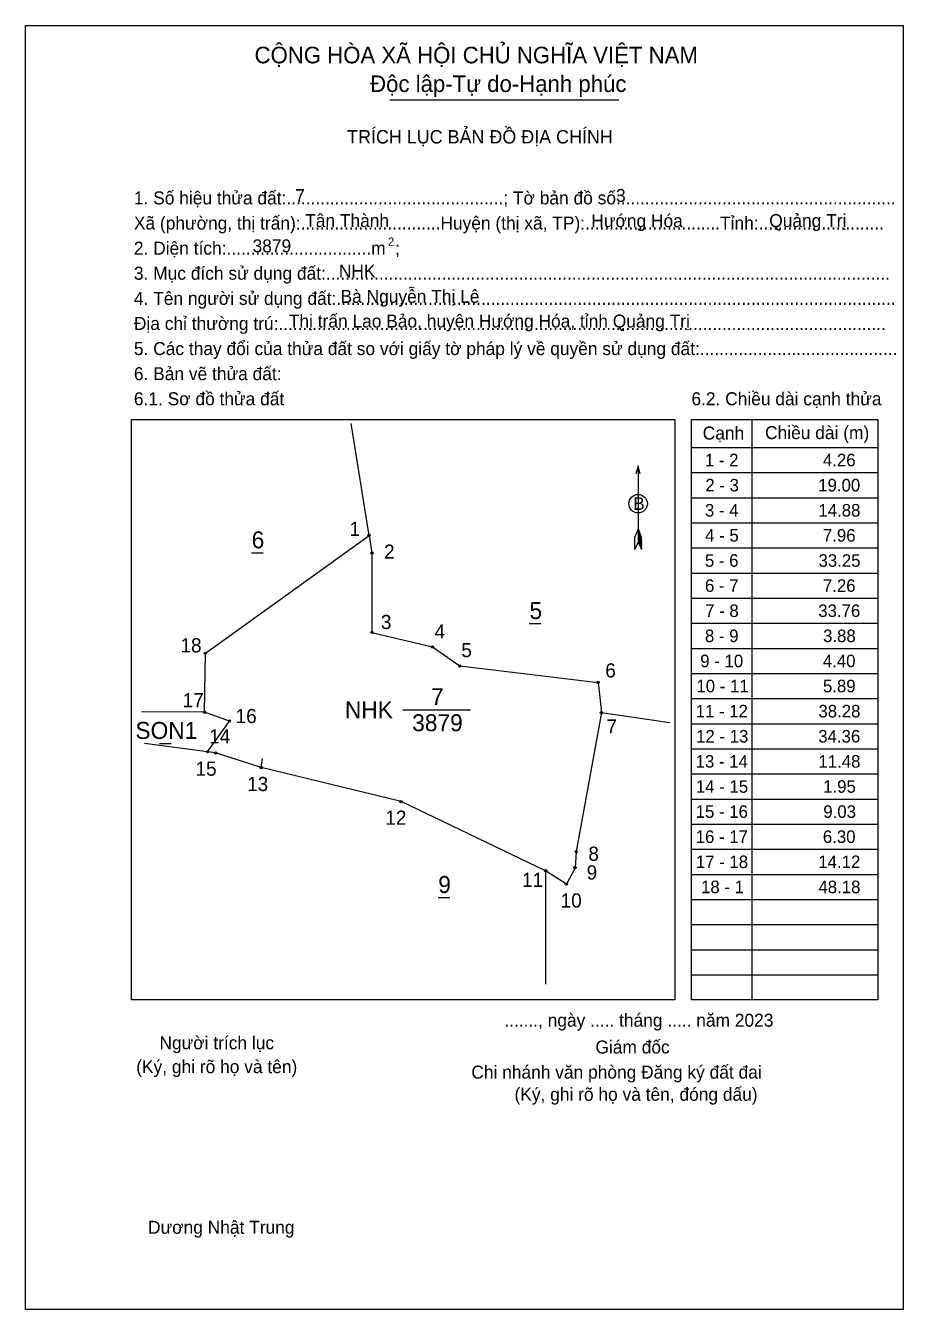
# Model space of a CAD drawing. Extents: x 538015 to 539781, y 1837991 to 1838874.
# Drawn here: x 538789.3 to 538999, y 1838567.3 to 1838874 of the extents above; entities that cross this region are included whole.
import ezdxf

# ---------------------------------------------------------------- set-up
doc = ezdxf.new("R2010")
doc.units = 0
for name, color, linetype in [('Level 1', 7, 'Continuous'), ('Level 10', 7, 'Continuous'), ('Level 11', 7, 'Continuous'), ('Level 13', 7, 'Continuous'), ('Level 2', 7, 'Continuous'), ('Level 27', 7, 'Continuous'), ('Level 29', 7, 'Continuous'), ('Level 36', 7, 'Continuous'), ('Level 52', 7, 'Continuous'), ('Level 6', 7, 'Continuous'), ('Level 9', 7, 'Continuous')]:
    doc.layers.add(name, color=color, linetype=linetype)

msp = doc.modelspace()

# ---------------------------------------------------------------- linework, layer by layer
at = {"layer": 'Level 1'}
for p, q in [((538789.28, 1838873.99), (538789.28, 1838873.99)), ((538814.53, 1838779.9), (538814.53, 1838779.9)), ((538962.73, 1838779.9), (538962.73, 1838641.2)), ((538948.33, 1838773.2), (538992.83, 1838773.2)), ((538935.59, 1838768.84), (538935.59, 1838750.69)), ((538948.33, 1838767.2), (538992.83, 1838767.2)), ((538948.33, 1838761.2), (538992.83, 1838761.2)), ((538948.33, 1838755.2), (538992.83, 1838755.2)), ((538935.59, 1838753.69), (538934.83, 1838751.84)), ((538935.59, 1838753.69), (538936.36, 1838751.84)), ((538935.59, 1838753.43), (538936.36, 1838751.57)), ((538935.59, 1838753.17), (538936.36, 1838751.31)), ((538935.59, 1838752.91), (538936.37, 1838751.04)), ((538935.59, 1838752.64), (538936.37, 1838750.77)), ((538935.59, 1838752.38), (538936.37, 1838750.5)), ((538934.79, 1838748.84), (538934.83, 1838751.84)), ((538935.59, 1838750.69), (538934.79, 1838748.84)), ((538935.59, 1838752.12), (538936.37, 1838750.23)), ((538935.59, 1838751.86), (538936.38, 1838749.96)), ((538935.59, 1838751.6), (538936.38, 1838749.69)), ((538935.59, 1838751.34), (538936.38, 1838749.42)), ((538935.59, 1838751.08), (538936.39, 1838749.16)), ((538935.59, 1838750.69), (538936.39, 1838748.84)), ((538936.39, 1838748.84), (538936.36, 1838751.84)), ((538948.33, 1838749.2), (538992.83, 1838749.2)), ((538948.33, 1838743.2), (538992.83, 1838743.2)), ((538948.33, 1838737.2), (538992.83, 1838737.2)), ((538948.33, 1838731.2), (538992.83, 1838731.2)), ((538948.33, 1838725.2), (538992.83, 1838725.2)), ((538948.33, 1838719.2), (538992.83, 1838719.2)), ((538948.33, 1838713.2), (538992.83, 1838713.2)), ((538948.33, 1838707.2), (538992.83, 1838707.2)), ((538948.33, 1838701.2), (538992.83, 1838701.2)), ((538948.33, 1838695.2), (538992.83, 1838695.2)), ((538948.33, 1838689.2), (538992.83, 1838689.2)), ((538948.33, 1838683.2), (538992.83, 1838683.2)), ((538948.33, 1838677.2), (538992.83, 1838677.2)), ((538948.33, 1838671.2), (538992.83, 1838671.2)), ((538948.33, 1838665.2), (538992.83, 1838665.2)), ((538948.33, 1838659.2), (538992.83, 1838659.2)), ((538948.33, 1838653.2), (538992.83, 1838653.2)), ((538948.33, 1838647.2), (538992.83, 1838647.2)), ((538944.33, 1838641.2), (538944.33, 1838641.2))]:
    msp.add_line(p, q, dxfattribs=at)
for points in [[(538814.53, 1838779.9), (538944.33, 1838779.9), (538944.33, 1838641.2), (538814.53, 1838641.2)], [(538948.33, 1838779.9), (538992.83, 1838779.9), (538992.83, 1838641.2), (538948.33, 1838641.2)]]:
    msp.add_lwpolyline(points, close=True, dxfattribs=at)
msp.add_lwpolyline([(538936.11, 1838766.91), (538935.59, 1838768.84), (538935.07, 1838766.91)], dxfattribs=at)
msp.add_circle((538935.59, 1838759.77), 2.21, dxfattribs=at)
at = {"layer": 'Level 10'}
msp.add_lwpolyline([(538834.65, 1838700.22), (538832.72, 1838700.48), (538837.97, 1838707.82), (538832.04, 1838709.94), (538832.22, 1838724.06), (538871.33, 1838752.2), (538872, 1838748), (538872, 1838729), (538886.47, 1838725.55), (538893, 1838721), (538926.02, 1838717.08), (538926.82, 1838709.86), (538920.79, 1838676.64), (538920.54, 1838672.77), (538918.47, 1838668.89), (538913.5, 1838672.06), (538878.97, 1838688.58), (538845.58, 1838696.7)], close=True, dxfattribs=at)
at = {"layer": 'Level 11'}
for centre in [(538871.33, 1838752.2), (538872, 1838748), (538872, 1838729), (538886.47, 1838725.55), (538832.22, 1838724.06), (538893, 1838721), (538926.02, 1838717.08), (538832.04, 1838709.94), (538926.82, 1838709.86), (538837.97, 1838707.82), (538832.72, 1838700.48), (538834.65, 1838700.22), (538834.65, 1838700.22), (538845.58, 1838696.7), (538878.97, 1838688.58), (538920.79, 1838676.64), (538920.54, 1838672.77), (538913.5, 1838672.06), (538918.47, 1838668.89)]:
    msp.add_circle(centre, 0.271, dxfattribs=at)
at = {"layer": 'Level 13'}
msp.add_line((538876.29, 1838856.26), (538931.02, 1838856.26), dxfattribs=at)
at = {"layer": 'Level 2'}
msp.add_lwpolyline([(538789.28, 1838874), (538998.95, 1838874), (538998.95, 1838567.26), (538789.28, 1838567.26)], close=True, dxfattribs=at)
at = {"layer": 'Level 27'}
for p, q in [((538871.33, 1838752.2), (538867.07, 1838778.95)), ((538832.04, 1838709.94), (538816.98, 1838710.02)), ((538926.82, 1838709.86), (538943.21, 1838707.46)), ((538832.72, 1838700.48), (538817.67, 1838702.49)), ((538913.5, 1838672.06), (538913.5, 1838644.98))]:
    msp.add_line(p, q, dxfattribs=at)
at = {"layer": 'Level 29'}
msp.add_lwpolyline([(538845.58, 1838696.7), (538845.87, 1838698.88)], dxfattribs=at)
at = {"layer": 'Level 9'}
for p, q in [((538843.26, 1838748.02), (538846.06, 1838748.02)), ((538909.55, 1838731.14), (538912.35, 1838731.14)), ((538879.4, 1838710.55), (538895.58, 1838710.55)), ((538821.23, 1838702.47), (538824.04, 1838702.47)), ((538887.82, 1838665.66), (538890.62, 1838665.66))]:
    msp.add_line(p, q, dxfattribs=at)

# ---------------------------------------------------------------- texts
at = {"layer": 'Level 1'}
for s, height, p in [('TRÍCH LỤC BẢN ĐỒ ĐỊA CHÍNH', 3.2002, (538866.07, 1838845.85)), ('1. Số hiệu thửa đất:.............................................; Tờ bản đồ số:.........................................................', 3.1, (538815.14, 1838831.29)), ('Xã (phường, thị trấn):.............................Huyện (thị xã, TP):............................Tỉnh:..........................', 3.1, (538815.14, 1838825.29)), ('2', 2, (538875.84, 1838821.39)), ('2. Diện tích:..............................m  ;', 3.1, (538815.14, 1838819.29)), ('3. Mục đích sử dụng đất:.....................................................................................................................', 3.1, (538815.14, 1838813.29)), ('4. Tên người sử dụng đất:....................................................................................................................', 3.1, (538815.14, 1838807.29)), ('Địa chỉ thường trú:..............................................................................................................................', 3.1, (538815.14, 1838801.29)), ('5. Các thay đổi của thửa đất so với giấy tờ pháp lý về quyền sử dụng đất:.........................................', 3.1, (538815.14, 1838795.29)), ('6. Bản vẽ thửa đất:', 3.1, (538815.14, 1838789.29)), ('6.1. Sơ đồ thửa đất', 3.1, (538815.14, 1838783.29)), ('6.2. Chiều dài cạnh thửa', 3.1, (538948.33, 1838783.3)), ('Cạnh', 3.1, (538951.03, 1838775.1)), ('Chiều dài (m)', 3.1, (538965.93, 1838775.2)), ('B', 3, (538934.48, 1838758.3)), ('......., ngày ..... tháng ..... năm 2023', 3.1, (538903.63, 1838634.8)), ('Người trích lục', 3.1, (538821.25, 1838629.4)), ('Giám đốc', 3.1, (538925.4, 1838628.4)), ('(Ký, ghi rõ họ và tên)', 3.1, (538815.69, 1838623.7)), ('Chi nhánh văn phòng Đăng ký đất đai', 3.1, (538895.75, 1838622.4)), ('(Ký, ghi rõ họ và tên, đóng dấu)', 3.1, (538906.07, 1838617.1)), ('Dương Nhật Trung', 3.1, (538818.52, 1838585.32))]:
    msp.add_text(s, height=height, dxfattribs=at).set_placement(p)
at = {"layer": 'Level 13'}
for s, height, p in [('CỘNG HÒA XÃ HỘI CHỦ NGHĨA VIỆT NAM', 3.96, (538843.96, 1838865)), ('Độc lập-Tự do-Hạnh phúc', 3.96, (538871.57, 1838858.15)), ('7', 4.06, (538886.12, 1838711.63)), ('NHK', 4.062, (538865.54, 1838708.52)), ('3879', 4.062, (538881.62, 1838705.4))]:
    msp.add_text(s, height=height, dxfattribs=at).set_placement(p)
at = {"layer": 'Level 36'}
for s, height, p in [('6', 4.06, (538843.27, 1838749.11)), ('5', 4.06, (538909.64, 1838732.22)), ('SON1', 4.062, (538815.5, 1838703.56)), ('9', 4.06, (538887.85, 1838666.75))]:
    msp.add_text(s, height=height, dxfattribs=at).set_placement(p)
at = {"layer": 'Level 52'}
for s, p in [('1 - 2', (538951.56, 1838768.7)), ('4.26', (538979.74, 1838768.7)), ('2 - 3', (538951.65, 1838762.7)), ('19.00', (538978.62, 1838762.7)), ('3 - 4', (538951.55, 1838756.7)), ('14.88', (538978.67, 1838756.7)), ('4 - 5', (538951.61, 1838750.7)), ('7.96', (538979.74, 1838750.7)), ('5 - 6', (538951.55, 1838744.7)), ('33.25', (538978.69, 1838744.7)), ('6 - 7', (538951.57, 1838738.7)), ('7.26', (538979.74, 1838738.7)), ('7 - 8', (538951.6, 1838732.7)), ('33.76', (538978.63, 1838732.7)), ('8 - 9', (538951.56, 1838726.7)), ('3.88', (538979.78, 1838726.7)), ('9 - 10', (538950.44, 1838720.7)), ('4.40', (538979.73, 1838720.7)), ('10 - 11', (538949.52, 1838714.7)), ('5.89', (538979.75, 1838714.7)), ('11 - 12', (538949.34, 1838708.7)), ('38.28', (538978.67, 1838708.7)), ('12 - 13', (538949.44, 1838702.7)), ('34.36', (538978.63, 1838702.7)), ('13 - 14', (538949.33, 1838696.7)), ('11.48', (538978.67, 1838696.7)), ('14 - 15', (538949.4, 1838690.7)), ('1.95', (538979.8, 1838690.7)), ('15 - 16', (538949.34, 1838684.7)), ('9.03', (538979.84, 1838684.7)), ('16 - 17', (538949.35, 1838678.7)), ('6.30', (538979.73, 1838678.7)), ('17 - 18', (538949.38, 1838672.7)), ('14.12', (538978.64, 1838672.7)), ('18 - 1', (538950.63, 1838666.7)), ('48.18', (538978.67, 1838666.7))]:
    msp.add_text(s, height=3, dxfattribs=at).set_placement(p)
at = {"layer": 'Level 6'}
for s, p in [('7', (538853.68, 1838831.84)), ('3', (538930.32, 1838831.88)), ('Tân Thành', (538856.05, 1838825.88)), ('Hướng Hóa', (538924.42, 1838825.84)), ('Quảng Trị', (538966.92, 1838825.86)), ('3879', (538843.49, 1838819.84)), ('NHK', (538864.1, 1838813.81)), ('Bà Nguyễn Thị Lê', (538864.51, 1838807.76)), ('Thị trấn Lao Bảo, huyện Hướng Hóa, tỉnh Quảng Trị', (538852.15, 1838801.86))]:
    msp.add_text(s, height=3.1, dxfattribs=at).set_placement(p)
at = {"layer": 'Level 9'}
for s, height, p in [('1', 3.38, (538866.64, 1838752.07)), ('2', 3.38, (538874.9, 1838746.63)), ('3', 3.38, (538874.15, 1838729.82)), ('4', 3.38, (538886.97, 1838727.56)), ('18', 3.385, (538826.26, 1838724.24)), ('5', 3.38, (538893.36, 1838723.1)), ('6', 3.38, (538927.75, 1838718.25)), ('17', 3.385, (538826.8, 1838711.15)), ('16', 3.385, (538839.44, 1838707.34)), ('7', 3.38, (538928.05, 1838704.87)), ('14', 3.385, (538833.13, 1838702.49)), ('15', 3.385, (538829.85, 1838694.76)), ('13', 3.385, (538842.18, 1838691.1)), ('12', 3.385, (538875.21, 1838683.06)), ('8', 3.38, (538923.71, 1838674.45)), ('9', 3.38, (538923.3, 1838669.96)), ('11', 3.385, (538907.87, 1838668.2)), ('10', 3.385, (538917.09, 1838663.27))]:
    msp.add_text(s, height=height, dxfattribs=at).set_placement(p)

doc.saveas('drawing.dxf')
